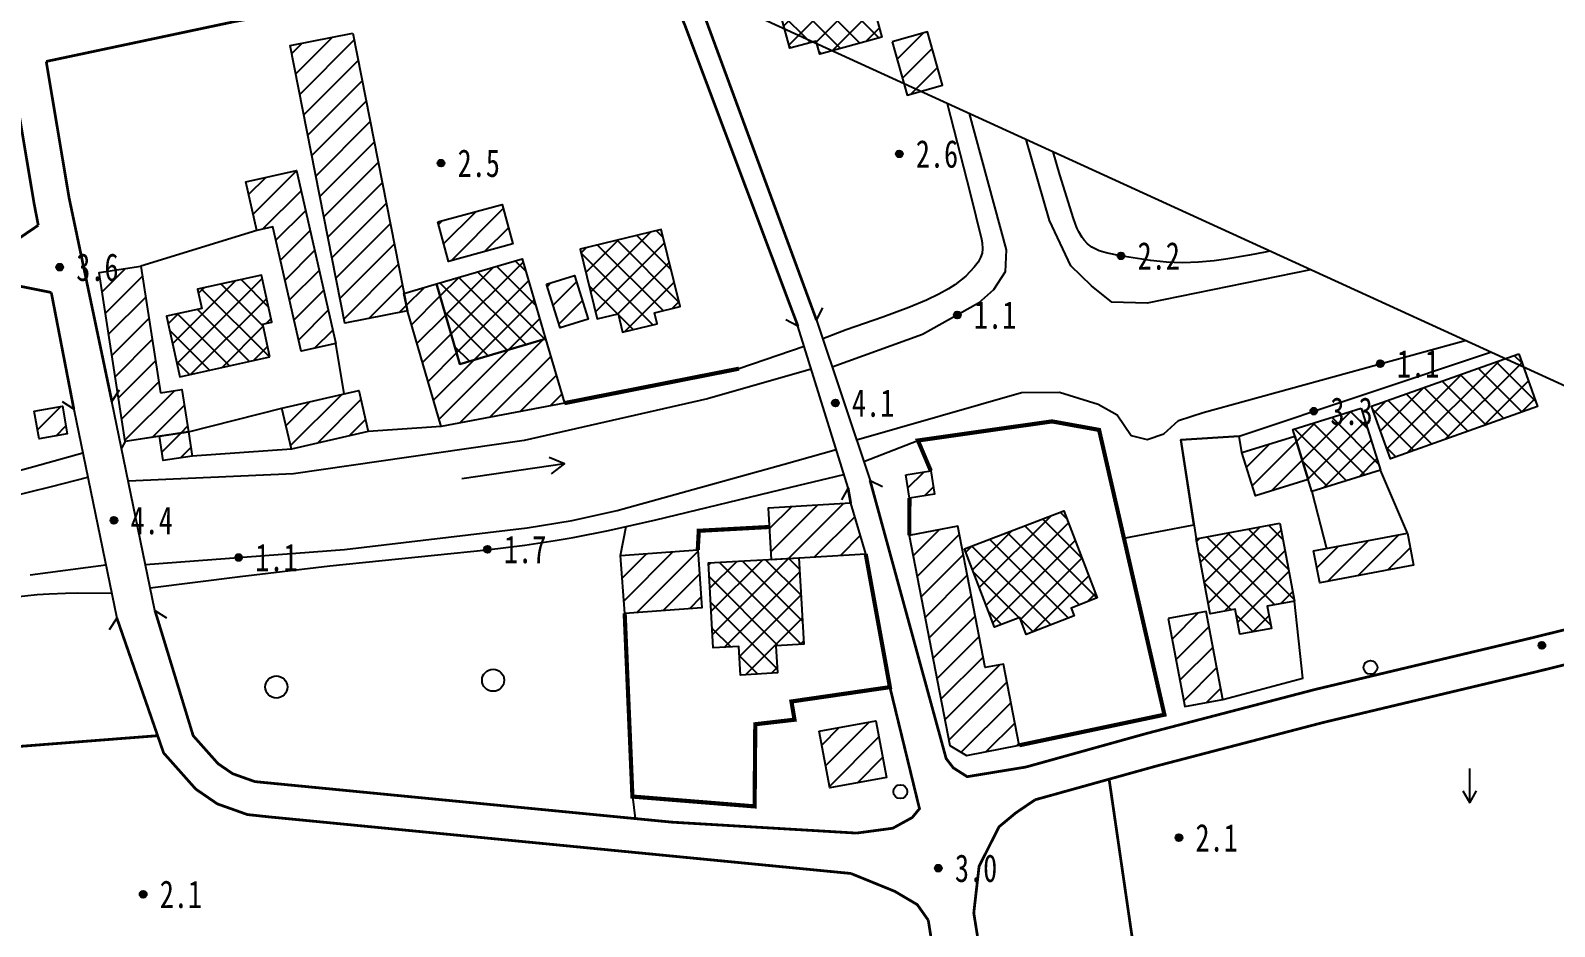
# Model space of a CAD drawing. Header units: metres. Extents: x 494039 to 619385, y 3351420 to 3402703.
# Drawn here: x 585616.9 to 585837.4, y 3394997.9 to 3395127.6 of the extents above; entities that cross this region are included whole.
import ezdxf
from ezdxf.enums import TextEntityAlignment as Align

# ---------------------------------------------------------------- set-up
doc = ezdxf.new("R2010")
doc.units = ezdxf.units.M
for name, pattern in [('2430', [0]), ('2450', [0]), ('4410a', [0]), ('8521', [0]), ('8522', [0]), ('9610', [0])]:
    doc.linetypes.add(name, pattern=pattern)
for name, color, linetype in [('210100', 130, 'Continuous'), ('261301', 141, 'Continuous'), ('310300', 8, 'Continuous'), ('310500', 8, 'Continuous'), ('380201', 8, '2430'), ('380202', 8, '2450'), ('420500', 8, 'Continuous'), ('430300', 8, 'Continuous'), ('440100', 8, 'Continuous'), ('510301', 8, 'Continuous'), ('720100', 8, 'Continuous'), ('760201', 8, '8521'), ('760202', 8, '8522'), ('810100', 8, '9610'), ('810200', 8, 'Continuous'), ('810301', 8, 'Continuous'), ('810501', 8, 'Continuous'), ('范围线', 8, 'Continuous')]:
    doc.layers.add(name, color=color, linetype=linetype)
pattern_1 = [(45, (0, 0), (-1.767766953, 1.767766953), []), (135, (0, 0), (-1.767766953, -1.767766953), [])]
pattern_2 = [(45, (0, 0), (-1.767766953, 1.767766953), [])]

# ---------------------------------------------------------------- blocks, each defined once
blk = doc.blocks.new('gc170')
at = {"linetype": 'Continuous'}
blk.add_circle((0, 0), 0.5, dxfattribs=at)
blk = doc.blocks.new('gu')
at = {"flags": 128}
for points in [[(3.75, 0), (-3.75, 0)], [(2.71, -0.6), (3.75, 0), (3.75, 0), (2.71, 0.6)]]:
    blk.add_lwpolyline(points, dxfattribs=at)
blk = doc.blocks.new('p_point')
for radius in [0.25, 0.2, 0.15, 0.1, 0.05]:
    blk.add_circle((0, 0), radius)
blk.add_point((0, 0))
blk = doc.blocks.new('gc120')
for p, q in [((0, 0), (0, 2.5)), ((-0.5, 0.87), (0, 0)), ((0, 0), (0.5, 0.87))]:
    blk.add_line(p, q)
blk = doc.blocks.new('v1')
blk.add_circle((0, 0), 0.8)
blk = doc.blocks.new('1-3&1-4')
at = {"layer": '310300', "linetype": 'Continuous'}
h = blk.add_hatch(dxfattribs=at)
h.set_pattern_fill('ANSI31', color=8, scale=20, style=0)
h.set_pattern_definition(pattern_2)
h.paths.add_polyline_path([(585663.5501, 3395127.2476), (585671.4326, 3395087.0451), (585662.3657, 3395085.2674), (585654.4832, 3395125.4699)])
h = blk.add_hatch(dxfattribs=at)
h.set_pattern_fill('ANSI31', color=8, scale=20, style=0)
h.set_pattern_definition(pattern_2)
h.paths.add_polyline_path([(585741.5743, 3395126.0009), (585743.7401, 3395118.2932), (585748.8612, 3395119.7322), (585746.6955, 3395127.4399)])
h = blk.add_hatch(dxfattribs=at)
h.set_pattern_fill('ANSI31', color=8, scale=20, style=0)
h.set_pattern_definition(pattern_2)
h.paths.add_polyline_path([(585661.0822, 3395082.3475), (585656.0857, 3395081.2081), (585651.9808, 3395099.2088), (585649.6649, 3395098.6807), (585648.0583, 3395105.7263), (585655.3707, 3395107.3938)])
h = blk.add_hatch(dxfattribs=at)
h.set_pattern_fill('ANSI31', color=8, scale=20, style=0)
h.set_pattern_definition(pattern_2)
h.paths.add_polyline_path([(585675.8254, 3395099.9203), (585685.129, 3395102.447), (585686.6796, 3395096.7377), (585677.376, 3395094.211)])
h = blk.add_hatch(dxfattribs=at)
h.set_pattern_fill('ANSI31', color=8, scale=20, style=0)
h.set_pattern_definition(pattern_2)
h.paths.add_polyline_path([(585635.7033, 3395075.1819), (585638.8236, 3395075.662), (585639.7636, 3395069.5523), (585630.5954, 3395068.1418), (585626.8348, 3395092.5852), (585632.8826, 3395093.5157)])
h = blk.add_hatch(dxfattribs=at)
h.set_pattern_fill('ANSI31', color=8, scale=20, style=0)
h.set_pattern_definition(pattern_2)
h.paths.add_polyline_path([(585679.0331, 3395079.3591), (585691.4253, 3395082.9945), (585694.1524, 3395073.6985), (585676.3385, 3395070.3226), (585671.4326, 3395087.0451), (585670.9338, 3395089.5894), (585675.6278, 3395090.9665)])
h = blk.add_hatch(dxfattribs=at)
h.set_pattern_fill('ANSI31', color=8, scale=20, style=0)
h.set_pattern_definition(pattern_2)
h.paths.add_polyline_path([(585691.5847, 3395090.8967), (585695.617, 3395092.1615), (585697.593, 3395085.8615), (585693.5607, 3395084.5967)])
h = blk.add_hatch(dxfattribs=at)
h.set_pattern_fill('ANSI31', color=8, scale=20, style=0)
h.set_pattern_definition(pattern_2)
h.paths.add_polyline_path([(585653.2854, 3395072.9653), (585664.4156, 3395075.5303), (585665.783, 3395069.5967), (585654.6528, 3395067.0317)])
h = blk.add_hatch(dxfattribs=at)
h.set_pattern_fill('ANSI31', color=8, scale=20, style=0)
h.set_pattern_definition(pattern_2)
h.paths.add_polyline_path([(585617.4562, 3395072.5434), (585621.5209, 3395073.2431), (585622.2073, 3395069.2553), (585618.1426, 3395068.5556)])
h = blk.add_hatch(dxfattribs=at)
h.set_pattern_fill('ANSI31', color=8, scale=20, style=0)
h.set_pattern_definition(pattern_2)
h.paths.add_polyline_path([(585635.5622, 3395068.9059), (585639.7636, 3395069.5523), (585640.3056, 3395066.0292), (585636.1042, 3395065.3828)])
h = blk.add_hatch(dxfattribs=at)
h.set_pattern_fill('ANSI31', color=8, scale=20, style=0)
h.set_pattern_definition(pattern_2)
h.paths.add_polyline_path([(585799.8312, 3395068.9195), (585801.7848, 3395062.6437), (585794.1384, 3395060.2634), (585792.1848, 3395066.5392)])
h = blk.add_hatch(dxfattribs=at)
h.set_pattern_fill('ANSI31', color=8, scale=20, style=0)
h.set_pattern_definition(pattern_2)
h.paths.add_polyline_path([(585743.5579, 3395063.3227), (585747.1742, 3395063.8844), (585747.6953, 3395060.5296), (585744.079, 3395059.9679)])
h = blk.add_hatch(dxfattribs=at)
h.set_pattern_fill('ANSI31', color=8, scale=20, style=0)
h.set_pattern_definition(pattern_2)
h.paths.add_polyline_path([(585737.7488, 3395051.8704), (585735.5806, 3395059.2049), (585723.6578, 3395058.5216), (585724.0838, 3395051.0873)])
h = blk.add_hatch(dxfattribs=at)
h.set_pattern_fill('ANSI31', color=8, scale=20, style=0)
h.set_pattern_definition(pattern_2)
h.paths.add_polyline_path([(585752.3357, 3395022.7054), (585759.9754, 3395024.1793), (585757.7078, 3395035.9335), (585755.021, 3395035.4151), (585751.0687, 3395055.902), (585744.054, 3395054.5487), (585749.9202, 3395024.1414)])
h = blk.add_hatch(dxfattribs=at)
h.set_pattern_fill('ANSI31', color=8, scale=20, style=0)
h.set_pattern_definition(pattern_2)
h.paths.add_polyline_path([(585802.5461, 3395052.3033), (585816.1156, 3395054.8921), (585816.9996, 3395050.2588), (585803.43, 3395047.67)])
h = blk.add_hatch(dxfattribs=at)
h.set_pattern_fill('ANSI31', color=8, scale=20, style=0)
h.set_pattern_definition(pattern_2)
h.paths.add_polyline_path([(585702.2682, 3395051.6663), (585713.4493, 3395052.4737), (585714.0556, 3395044.0772), (585702.8745, 3395043.2698)])
h = blk.add_hatch(dxfattribs=at)
h.set_pattern_fill('ANSI31', color=8, scale=20, style=0)
h.set_pattern_definition(pattern_2)
h.paths.add_polyline_path([(585781.5161, 3395042.5104), (585783.9089, 3395029.7875), (585789.4232, 3395030.8246), (585787.0305, 3395043.5475)])
h = blk.add_hatch(dxfattribs=at)
h.set_pattern_fill('ANSI31', color=8, scale=20, style=0)
h.set_pattern_definition(pattern_2)
h.paths.add_polyline_path([(585731.0017, 3395026.1995), (585739.2066, 3395027.7329), (585740.739, 3395019.5333), (585732.534, 3395017.9999)])
at = {"layer": '310500', "linetype": 'Continuous'}
h = blk.add_hatch(dxfattribs=at)
h.set_pattern_fill('ANSI37', color=8, scale=20, style=0)
h.set_pattern_definition(pattern_1)
h.paths.add_polyline_path([(585736.5454, 3395139.5928), (585740.099, 3395126.6755), (585731.1235, 3395124.2063), (585730.5987, 3395126.1139), (585726.7915, 3395125.0665), (585723.7626, 3395136.0762)])
h = blk.add_hatch(dxfattribs=at)
h.set_pattern_fill('ANSI37', color=8, scale=20, style=0)
h.set_pattern_definition(pattern_1)
h.paths.add_polyline_path([(585701.9288, 3395086.6343), (585702.5799, 3395083.9727), (585707.5778, 3395085.1952), (585707.1878, 3395086.7893), (585710.8849, 3395087.6937), (585708.1582, 3395098.8411), (585696.4163, 3395095.969), (585698.8819, 3395085.889)])
h = blk.add_hatch(dxfattribs=at)
h.set_pattern_fill('ANSI37', color=8, scale=20, style=0)
h.set_pattern_definition(pattern_1)
h.paths.add_polyline_path([(585675.6278, 3395090.9665), (585688.02, 3395094.602), (585691.4253, 3395082.9945), (585679.0331, 3395079.3591)])
h = blk.add_hatch(dxfattribs=at)
h.set_pattern_fill('ANSI37', color=8, scale=20, style=0)
h.set_pattern_definition(pattern_1)
h.paths.add_polyline_path([(585651.5547, 3395080.3944), (585650.5141, 3395085.1273), (585651.8346, 3395085.4176), (585650.3365, 3395092.231), (585641.0887, 3395090.1977), (585641.7055, 3395087.3923), (585636.5832, 3395086.2661), (585638.505, 3395077.5252)])
h = blk.add_hatch(dxfattribs=at)
h.set_pattern_fill('ANSI37', color=8, scale=20, style=0)
h.set_pattern_definition(pattern_1)
h.paths.add_polyline_path([(585832.225, 3395080.8489), (585834.9466, 3395073.2261), (585813.6701, 3395065.6296), (585810.9485, 3395073.2523)])
h = blk.add_hatch(dxfattribs=at)
h.set_pattern_fill('ANSI37', color=8, scale=20, style=0)
h.set_pattern_definition(pattern_1)
h.paths.add_polyline_path([(585809.4277, 3395072.9701), (585812.2154, 3395064.0151), (585802.3171, 3395060.9338), (585799.5294, 3395069.8888)])
h = blk.add_hatch(dxfattribs=at)
h.set_pattern_fill('ANSI37', color=8, scale=20, style=0)
h.set_pattern_definition(pattern_1)
h.paths.add_polyline_path([(585771.248, 3395045.4959), (585767.4621, 3395044.0435), (585767.9036, 3395042.8928), (585760.9743, 3395040.2345), (585760.037, 3395042.6779), (585756.3836, 3395041.2764), (585752.038, 3395052.6041), (585766.4065, 3395058.1162)])
h = blk.add_hatch(dxfattribs=at)
h.set_pattern_fill('ANSI37', color=8, scale=20, style=0)
h.set_pattern_definition(pattern_1)
h.paths.add_polyline_path([(585797.6593, 3395056.3414), (585799.7701, 3395045.0402), (585795.8505, 3395044.3081), (585796.449, 3395041.1038), (585791.8737, 3395040.2492), (585791.1982, 3395043.866), (585787.5781, 3395043.1898), (585785.5443, 3395054.0786)])
h = blk.add_hatch(dxfattribs=at)
h.set_pattern_fill('ANSI37', color=8, scale=20, style=0)
h.set_pattern_definition(pattern_1)
h.paths.add_polyline_path([(585728.0917, 3395051.317), (585728.8087, 3395038.8062), (585724.7399, 3395038.573), (585724.9646, 3395034.6514), (585719.6205, 3395034.3451), (585719.384, 3395038.4706), (585715.6996, 3395038.2595), (585714.9943, 3395050.5664)])
at = {"layer": '210100', "color": 141, "linetype": 'Continuous', "flags": 128}
for points, elevation in [([(585607.3765, 3395058.5595), (585619.9242, 3395061.6144), (585625.2084, 3395062.9605)], 1.2211), ([(585752.728, 3395115.6227), (585758.0694, 3395095.8905), (585757.9169, 3395092.6825), (585756.2157, 3395090.1147), (585754.0629, 3395088.1802), (585745.9565, 3395083.6253), (585732.9078, 3395078.8964)], 1.1212), ([(585802.1127, 3395093.0057), (585778.4569, 3395088.1512), (585773.3356, 3395088.3369), (585770.4195, 3395090.701), (585767.4321, 3395093.5654), (585764.3496, 3395100.1504), (585760.9663, 3395111.8497)], 1.1212), ([(585736.4136, 3395068.3943), (585760.2802, 3395075.2538), (585765.8061, 3395075.287), (585771.3859, 3395073.5477), (585774.1469, 3395072.0081), (585776.1331, 3395069.0022), (585778.467, 3395068.4478), (585780.8587, 3395069.2335), (585783.0117, 3395071.1681), (585786.5653, 3395072.3668), (585824.4601, 3395082.771)], 1.1212), ([(585729.8707, 3395078.6262), (585714.8615, 3395074.3316), (585688.3493, 3395068.2864), (585654.9511, 3395063.4722), (585631.0572, 3395062.3841)], 1.1212), ([(585627.8268, 3395050.2399), (585616.8564, 3395048.8095)], 1.2211)]:
    blk.add_lwpolyline(points, dxfattribs=dict(at, elevation=elevation))
blk.add_lwpolyline([(585633.5371, 3395050.3367), (585662.3294, 3395052.5158), (585688.7801, 3395055.6642), (585695.2593, 3395056.6908), (585701.8032, 3395058.1372), (585725.9552, 3395064.8447), (585733.4764, 3395066.9912)], dxfattribs=at)
at = {"layer": '310300', "color": 8, "linetype": 'Continuous', "flags": 128}
for points, elevation in [([(585663.5501, 3395127.2476), (585671.4326, 3395087.0451), (585662.3657, 3395085.2674), (585654.4832, 3395125.4699)], 6.9251), ([(585741.5743, 3395126.0009), (585743.7401, 3395118.2932), (585748.8612, 3395119.7322), (585746.6955, 3395127.4399)], 3.8507), ([(585661.0822, 3395082.3475), (585656.0857, 3395081.2081), (585651.9808, 3395099.2088), (585649.6649, 3395098.6807), (585648.0583, 3395105.7263), (585655.3707, 3395107.3938)], 5.1682), ([(585675.8254, 3395099.9203), (585685.129, 3395102.447), (585686.6796, 3395096.7377), (585677.376, 3395094.211)], 6.0958), ([(585635.7033, 3395075.1819), (585638.8236, 3395075.662), (585639.7636, 3395069.5523), (585630.5954, 3395068.1418), (585626.8348, 3395092.5852), (585632.8826, 3395093.5157)], 5.4362), ([(585679.0331, 3395079.3591), (585691.4253, 3395082.9945), (585694.1524, 3395073.6985), (585676.3385, 3395070.3226), (585671.4326, 3395087.0451), (585670.9338, 3395089.5894), (585675.6278, 3395090.9665)], 6.9251), ([(585691.5847, 3395090.8967), (585695.617, 3395092.1615), (585697.593, 3395085.8615), (585693.5607, 3395084.5967)], 6.0958), ([(585653.2854, 3395072.9653), (585664.4156, 3395075.5303), (585665.783, 3395069.5967), (585654.6528, 3395067.0317)], 5.4362), ([(585617.4562, 3395072.5434), (585621.5209, 3395073.2431), (585622.2073, 3395069.2553), (585618.1426, 3395068.5556)], 4.9753), ([(585635.5622, 3395068.9059), (585639.7636, 3395069.5523), (585640.3056, 3395066.0292), (585636.1042, 3395065.3828)], 4.9753), ([(585799.8312, 3395068.9195), (585801.7848, 3395062.6437), (585794.1384, 3395060.2634), (585792.1848, 3395066.5392)], 6.5271), ([(585743.5579, 3395063.3227), (585747.1742, 3395063.8844), (585747.6953, 3395060.5296), (585744.079, 3395059.9679)], 6.5271), ([(585737.7488, 3395051.8704), (585735.5806, 3395059.2049), (585723.6578, 3395058.5216), (585724.0838, 3395051.0873)], 6.5271), ([(585802.5461, 3395052.3033), (585816.1156, 3395054.8921), (585816.9996, 3395050.2588), (585803.43, 3395047.67)], 5.9281), ([(585702.2682, 3395051.6663), (585713.4493, 3395052.4737), (585714.0556, 3395044.0772), (585702.8745, 3395043.2698)], 6.5271), ([(585781.5161, 3395042.5104), (585783.9089, 3395029.7875), (585789.4232, 3395030.8246), (585787.0305, 3395043.5475)], 6.5271), ([(585731.0017, 3395026.1995), (585739.2066, 3395027.7329), (585740.739, 3395019.5333), (585732.534, 3395017.9999)], 6.5271)]:
    blk.add_lwpolyline(points, close=True, dxfattribs=dict(at, elevation=elevation))
blk.add_lwpolyline([(585752.3357, 3395022.7054), (585759.9754, 3395024.1793), (585757.7078, 3395035.9335), (585755.021, 3395035.4151), (585751.0687, 3395055.902), (585744.054, 3395054.5487), (585749.9202, 3395024.1414)], close=True, dxfattribs=at)
at = {"layer": '310500', "color": 8, "linetype": 'Continuous', "flags": 128}
for points, elevation in [([(585736.5454, 3395139.5928), (585740.099, 3395126.6755), (585731.1235, 3395124.2063), (585730.5987, 3395126.1139), (585726.7915, 3395125.0665), (585723.7626, 3395136.0762)], 12.8736), ([(585701.9288, 3395086.6343), (585702.5799, 3395083.9727), (585707.5778, 3395085.1952), (585707.1878, 3395086.7893), (585710.8849, 3395087.6937), (585708.1582, 3395098.8411), (585696.4163, 3395095.969), (585698.8819, 3395085.889)], 10.7146), ([(585675.6278, 3395090.9665), (585688.02, 3395094.602), (585691.4253, 3395082.9945), (585679.0331, 3395079.3591)], 7.9674), ([(585651.5547, 3395080.3944), (585650.5141, 3395085.1273), (585651.8346, 3395085.4176), (585650.3365, 3395092.231), (585641.0887, 3395090.1977), (585641.7055, 3395087.3923), (585636.5832, 3395086.2661), (585638.505, 3395077.5252)], 13.1714), ([(585832.225, 3395080.8489), (585834.9466, 3395073.2261), (585813.6701, 3395065.6296), (585810.9485, 3395073.2523)], 10.1007), ([(585809.4277, 3395072.9701), (585812.2154, 3395064.0151), (585802.3171, 3395060.9338), (585799.5294, 3395069.8888)], 10.1007), ([(585771.248, 3395045.4959), (585767.4621, 3395044.0435), (585767.9036, 3395042.8928), (585760.9743, 3395040.2345), (585760.037, 3395042.6779), (585756.3836, 3395041.2764), (585752.038, 3395052.6041), (585766.4065, 3395058.1162)], 16.9276), ([(585728.0917, 3395051.317), (585728.8087, 3395038.8062), (585724.7399, 3395038.573), (585724.9646, 3395034.6514), (585719.6205, 3395034.3451), (585719.384, 3395038.4706), (585715.6996, 3395038.2595), (585714.9943, 3395050.5664)], 14.3992)]:
    blk.add_lwpolyline(points, close=True, dxfattribs=dict(at, elevation=elevation))
blk.add_lwpolyline([(585797.6593, 3395056.3414), (585799.7701, 3395045.0402), (585795.8505, 3395044.3081), (585796.449, 3395041.1038), (585791.8737, 3395040.2492), (585791.1982, 3395043.866), (585787.5781, 3395043.1898), (585785.5443, 3395054.0786)], close=True, dxfattribs=at)
at = {"layer": '380201', "color": 8, "linetype": '2430', "const_width": 0.6, "flags": 128}
blk.add_lwpolyline([(585694.1524, 3395073.6985), (585719.4142, 3395078.688)], dxfattribs=at)
at = {"layer": '380201', "color": 8, "linetype": '2430', "const_width": 0.6, "elevation": 6.2998, "flags": 128}
for points in [[(585759.9754, 3395024.1793), (585780.9681, 3395028.6067), (585771.5149, 3395069.8255), (585764.7002, 3395071.0567), (585745.3051, 3395068.2933), (585747.1742, 3395063.8844)], [(585744.079, 3395059.9679), (585744.054, 3395054.5487)], [(585723.8152, 3395055.7739), (585713.5973, 3395055.2219), (585713.4493, 3395052.4737)], [(585702.8745, 3395043.2698), (585703.9947, 3395016.7559), (585721.675, 3395015.3331), (585721.7708, 3395027.2244), (585727.4502, 3395027.88), (585727.0016, 3395030.5165), (585741.2487, 3395032.5922), (585737.7488, 3395051.8704)]]:
    blk.add_lwpolyline(points, dxfattribs=at)
at = {"layer": '380202', "color": 8, "linetype": '2450', "flags": 128}
for points in [[(585649.6649, 3395098.6807), (585632.8826, 3395093.5157)], [(585639.7636, 3395069.5523), (585653.2854, 3395072.9653)]]:
    blk.add_lwpolyline(points, dxfattribs=at)
for points, elevation in [([(585662.2717, 3395075.0362), (585661.0822, 3395082.3475)], 5.3319), ([(585792.1848, 3395066.5392), (585791.7987, 3395068.9363), (585783.3503, 3395068.4051), (585785.5443, 3395054.0786)], 6.1511), ([(585816.1156, 3395054.8921), (585812.2154, 3395064.0151)], 6.1511), ([(585802.3171, 3395060.9338), (585804.4263, 3395052.662)], 6.1511), ([(585789.4232, 3395030.8246), (585801.0091, 3395033.8871), (585799.7701, 3395045.0402)], 6.1511)]:
    blk.add_lwpolyline(points, dxfattribs=dict(at, elevation=elevation))
at = {"layer": '420500', "color": 8, "linetype": 'Continuous', "const_width": 0.4, "flags": 128}
for points in [[(585618.0304, 3395099.4433), (585617.4328, 3395102.5334), (585613.4603, 3395126.2507), (585612.213, 3395139.5835), (585609.9367, 3395181.0177)], [(585619.1798, 3395123.1535), (585646.453, 3395128.9303), (585669.5212, 3395133.1129), (585688.5716, 3395137.8332), (585698.4481, 3395140.4816)], [(585708.4706, 3395135.8915), (585711.5534, 3395128.4807), (585727.9496, 3395084.8252)], [(585730.6299, 3395085.7199), (585712.8996, 3395133.8631)], [(585628.6784, 3395073.9407), (585622.4809, 3395103.4441), (585619.1798, 3395123.1535)], [(585760.9311, 3395021.0297), (585752.4332, 3395019.6334), (585750.4223, 3395020.9113), (585749.3885, 3395022.2529), (585738.3751, 3395062.5183)], [(585760.9311, 3395021.0297), (585778.4034, 3395025.895), (585802.7084, 3395032.2424), (585833.5756, 3395039.5924), (585888.9781, 3395053.2233)], [(585762.2514, 3395016.2883), (585779.6854, 3395021.1429), (585803.9004, 3395027.4667), (585834.7336, 3395034.8087), (585896.1777, 3395049.9261)], [(585746.7998, 3394998.8582), (585763.0131, 3394897.2291), (585776.176, 3394809.9597), (585781.1382, 3394778.233)], [(585753.3835, 3394999.9085), (585769.6013, 3394898.2515), (585782.7657, 3394810.972), (585790.4488, 3394761.849), (585801.9454, 3394685.0258), (585812.2147, 3394617.5801), (585818.5898, 3394576.2739)]]:
    blk.add_lwpolyline(points, dxfattribs=at)
for points, elevation in [([(585623.1811, 3395072.8091), (585619.9124, 3395089.7113)], 4.9753), ([(585735.5806, 3395059.2049), (585735.1919, 3395061.4557)], 4.1535), ([(585629.4046, 3395042.5749), (585636.165, 3395023.0678), (585640.8159, 3395017.8348), (585643.9363, 3395015.6978), (585648.2823, 3395014.1509), (585651.3045, 3395013.825), (585735.6006, 3395005.6249)], 3.9378), ([(585634.9019, 3395043.7064), (585640.4375, 3395025.5716), (585644.051, 3395021.5058), (585646.1596, 3395020.0617), (585649.3719, 3395018.9183), (585709.6918, 3395013.0521), (585736.4246, 3395011.4684)], 3.9378), ([(585741.2487, 3395032.5922), (585745.527, 3395014.999), (585744.4784, 3395013.7197), (585741.6625, 3395012.1704), (585736.4246, 3395011.4684)], 3.9378), ([(585753.3835, 3394999.9085), (585754.1527, 3395006.6677), (585757.0451, 3395012.3842), (585759.4409, 3395014.3767), (585762.2514, 3395016.2883)], 3.9304), ([(585735.6006, 3395005.6249), (585741.9608, 3395003.0337), (585745.2098, 3395001.113), (585746.7998, 3394998.8582)], 3.9378)]:
    blk.add_lwpolyline(points, dxfattribs=dict(at, elevation=elevation))
at = {"layer": '430300', "color": 8, "linetype": 'Continuous'}
for p, q in [((585730.6299, 3395085.7199), (585731.5235, 3395087.5091)), ((585727.9496, 3395084.8252), (585726.1801, 3395085.7574)), ((585628.6784, 3395073.9407), (585629.7784, 3395075.611)), ((585623.1811, 3395072.8091), (585621.5108, 3395073.9091)), ((585738.3751, 3395062.5183), (585740.1643, 3395061.6247)), ((585735.1919, 3395061.4557), (585734.2597, 3395059.6862)), ((585629.4046, 3395042.5749), (585628.3046, 3395040.9046)), ((585634.9019, 3395043.7064), (585636.5722, 3395042.6064))]:
    blk.add_line(p, q, dxfattribs=at)
at = {"layer": '430300', "color": 8, "linetype": 'Continuous', "flags": 128}
for points in [[(585735.1919, 3395061.4557), (585727.9496, 3395084.8252)], [(585730.6299, 3395085.7199), (585738.3751, 3395062.5183)], [(585634.9019, 3395043.7064), (585628.6784, 3395073.9407)], [(585623.1811, 3395072.8091), (585629.4046, 3395042.5749)]]:
    blk.add_lwpolyline(points, dxfattribs=at)
at = {"layer": '440100', "color": 8, "linetype": '4410a', "const_width": 0.4, "flags": 128}
blk.add_lwpolyline([(585555.4851, 3395055.5996), (585561.5672, 3395058.4978), (585562.9213, 3395059.7066), (585565.1956, 3395062.4721), (585574.4823, 3395080.8202), (585577.0274, 3395083.4255), (585579.4062, 3395084.6678), (585584.4652, 3395086.4262), (585607.7108, 3395093.3236), (585610.7847, 3395094.5194), (585618.0304, 3395099.4433)], dxfattribs=at)
at = {"layer": '440100', "color": 8, "linetype": 'Continuous', "const_width": 0.4, "flags": 128}
blk.add_lwpolyline([(585566.469, 3395058.1488), (585568.3376, 3395060.4207), (585577.551, 3395078.6241), (585579.2803, 3395080.3944), (585580.8897, 3395081.2348), (585585.6085, 3395082.875), (585608.9195, 3395089.7918), (585612.5312, 3395091.1969), (585619.9124, 3395089.7113)], dxfattribs=at)
at = {"layer": '760201', "color": 8, "linetype": '8521', "elevation": 2.6013, "flags": 128}
for points in [[(585749.5378, 3395117.0837), (585752.8579, 3395104.0879), (585754.506, 3395097.4545), (585754.6012, 3395096.9105), (585754.6555, 3395096.0193), (585754.5753, 3395095.3889), (585754.3624, 3395094.7607), (585754.0095, 3395094.1109), (585753.4544, 3395093.3592), (585752.2188, 3395092.0829), (585750.6471, 3395090.8447), (585749.716, 3395090.2413), (585748.3388, 3395089.4701), (585746.5541, 3395088.6133), (585743.978, 3395087.5449), (585740.214, 3395086.1607), (585734.9032, 3395084.2927), (585731.5309, 3395083.0211)], [(585796.2284, 3395095.7005), (585795.5431, 3395095.5484), (585793.2703, 3395095.0979), (585789.8651, 3395094.5229), (585788.1649, 3395094.2981), (585785.9015, 3395094.0879), (585783.6433, 3395094.0123), (585782.3626, 3395094.0432), (585781.2845, 3395094.0988), (585778.9662, 3395094.339), (585774.5866, 3395095.0304), (585772.5452, 3395095.4328), (585771.5386, 3395095.74), (585770.4703, 3395096.2571), (585769.8247, 3395096.7588), (585769.3535, 3395097.2753), (585769.0734, 3395097.6593), (585768.5824, 3395098.5056), (585768.3144, 3395099.0773), (585767.8025, 3395100.4132), (585765.844, 3395106.7539), (585764.8561, 3395110.0683)], [(585728.8599, 3395081.8879), (585719.4142, 3395078.688)], [(585634.2311, 3395046.9649), (585647.2224, 3395048.605), (585660.2285, 3395050.1506), (585682.9122, 3395052.4746), (585688.4489, 3395053.157), (585692.8201, 3395053.8144), (585695.4008, 3395054.2645), (585700.5434, 3395055.2756), (585707.3726, 3395056.7886), (585726.9368, 3395061.5513), (585734.6015, 3395063.3609)], [(585558.2517, 3394749.7958), (585558.7052, 3394748.7919), (585559.2477, 3394747.7664), (585559.7769, 3394747.0014), (585560.3511, 3394746.3587), (585560.9246, 3394745.8571), (585561.6616, 3394745.3756), (585562.3364, 3394745.0509), (585563.12, 3394744.7872), (585563.9314, 3394744.6343), (585564.7536, 3394744.6075), (585565.5702, 3394744.7242), (585566.3266, 3394744.9854), (585566.943, 3394745.3341), (585567.6371, 3394745.9499), (585567.8571, 3394746.2619), (585568.0086, 3394746.6127), (585568.0657, 3394747.2734), (585567.9314, 3394747.8448), (585567.7849, 3394748.1956), (585567.3727, 3394748.9134), (585566.5462, 3394750.0239), (585564.903, 3394752.0691), (585564.2047, 3394753.1254), (585563.8754, 3394753.7261), (585563.3416, 3394754.9349), (585563.1311, 3394755.5425), (585562.8101, 3394756.7632), (585562.6083, 3394757.9898), (585562.5329, 3394758.8101), (585562.5095, 3394760.4551), (585562.5565, 3394761.279), (585562.7156, 3394762.6504), (585563.4646, 3394766.5497), (585563.7021, 3394768.2876), (585563.743, 3394769.2188), (585563.7161, 3394769.9783), (585563.5173, 3394771.4905), (585563.169, 3394772.996), (585562.8962, 3394773.9345), (585561.0183, 3394779.3835), (585560.0838, 3394782.4493), (585559.453, 3394784.7536), (585558.1184, 3394790.1398), (585554.7496, 3394804.7604), (585553.1624, 3394810.8772), (585552.2385, 3394813.9098), (585551.7225, 3394815.4155), (585551.0956, 3394817.0686), (585550.2882, 3394818.9327), (585549.8422, 3394819.8445), (585549.025, 3394821.3158), (585548.1969, 3394822.5691), (585547.3724, 3394823.6078), (585546.4061, 3394824.5965), (585545.455, 3394825.3949), (585544.265, 3394826.2389), (585542.8298, 3394827.1041), (585541.6892, 3394827.7073), (585539.5365, 3394828.6986), (585536.2097, 3394829.9645), (585533.1905, 3394830.916), (585530.139, 3394831.7225), (585528.6071, 3394832.0688), (585525.9239, 3394832.5679), (585524.0104, 3394832.8229), (585522.4824, 3394832.955), (585520.9566, 3394833.0312), (585517.9037, 3394833.0556), (585514.0621, 3394832.9176), (585508.9584, 3394832.554), (585498.9875, 3394831.5822), (585496.6278, 3394831.4754), (585494.6794, 3394831.5206), (585493.7442, 3394831.608), (585492.5507, 3394831.809), (585491.4322, 3394832.1261), (585490.9064, 3394832.3358), (585489.9342, 3394832.8743), (585489.2852, 3394833.3982), (585488.7467, 3394833.9978), (585487.9625, 3394835.236), (585487.2975, 3394836.6297), (585485.3897, 3394840.9619), (585484.3197, 3394843.1234), (585482.9587, 3394845.5807), (585479.1534, 3394851.9155), (585477.5696, 3394854.6792), (585476.2855, 3394857.1376), (585474.3165, 3394861.0807), (585473.1198, 3394863.3285), (585471.6288, 3394865.7574), (585470.3696, 3394867.4177), (585469.4347, 3394868.4152), (585468.9318, 3394868.8732), (585467.841, 3394869.6917), (585466.5209, 3394870.4054), (585464.9214, 3394871.0047), (585462.8941, 3394871.5183), (585459.1118, 3394872.3312), (585457.8459, 3394872.7233), (585457.2312, 3394872.9657), (585456.2461, 3394873.4565), (585455.373, 3394874.027), (585454.5683, 3394874.7041), (585453.9637, 3394875.3515), (585453.4813, 3394876.001), (585453.1059, 3394876.636), (585452.5098, 3394878.0316), (585452.2215, 3394879.0298), (585452.0608, 3394879.8016), (585451.8805, 3394881.3739), (585451.8907, 3394882.938), (585451.9699, 3394883.6993), (585452.2858, 3394885.1446), (585452.6215, 3394886.0263), (585452.8299, 3394886.4355), (585453.3338, 3394887.1776), (585453.6321, 3394887.5051), (585454.1494, 3394887.9412), (585454.8784, 3394888.3835), (585455.8346, 3394888.8035), (585456.5344, 3394889.0489), (585459.8486, 3394890.0166), (585462.2626, 3394890.6583), (585472.1297, 3394893.194), (585475.2256, 3394894.1089), (585477.1395, 3394894.7521), (585478.9154, 3394895.421), (585481.9911, 3394896.7129), (585485.9079, 3394898.5167), (585496.7213, 3394903.7989), (585501.7566, 3394906.1679), (585511.6488, 3394910.5323), (585519.5499, 3394913.8156), (585527.1595, 3394916.7381), (585544.3477, 3394923.1447), (585550.014, 3394925.386), (585555.975, 3394927.9914), (585562.0364, 3394930.8459), (585565.2898, 3394932.4317), (585570.8759, 3394935.2465), (585574.9518, 3394937.4121), (585578.2244, 3394939.2669), (585580.7952, 3394940.8378), (585582.0463, 3394941.6567), (585584.7228, 3394943.6024), (585586.6064, 3394945.2462), (585588.0154, 3394946.7815), (585588.9911, 3394948.1794), (585589.4898, 3394949.1201), (585589.7775, 3394949.7734), (585590.2608, 3394951.1333), (585590.6406, 3394952.5521), (585591.0566, 3394954.7645), (585591.3307, 3394957.0493), (585591.5339, 3394960.1643), (585591.5997, 3394963.7069), (585591.5765, 3394965.671), (585591.3755, 3394970.2745), (585590.9134, 3394976.179), (585588.2691, 3395001.9221), (585587.7072, 3395008.578), (585587.5388, 3395011.3458), (585587.3665, 3395016.1038), (585587.3751, 3395020.0734), (585587.5374, 3395023.2476), (585587.7951, 3395025.6251), (585587.9828, 3395026.8123), (585588.3707, 3395028.6413), (585588.9453, 3395030.6188), (585589.6649, 3395032.5606), (585590.0752, 3395033.5088), (585590.5185, 3395034.4365), (585591.246, 3395035.7793), (585592.0522, 3395037.0479), (585592.944, 3395038.2212), (585594.1076, 3395039.4359), (585594.9512, 3395040.126), (585595.852, 3395040.738), (585596.8015, 3395041.2832), (585598.3011, 3395041.9968), (585599.3425, 3395042.4144), (585601.5033, 3395043.1387), (585603.7431, 3395043.7469), (585605.4605, 3395044.144), (585608.9596, 3395044.8213), (585614.2888, 3395045.6049), (585617.8456, 3395045.978), (585619.6131, 3395046.1108), (585621.9479, 3395046.2172), (585623.7047, 3395046.237), (585628.6629, 3395046.1782)]]:
    blk.add_lwpolyline(points, dxfattribs=at)
at = {"layer": '760201', "color": 8, "linetype": '8521', "flags": 128}
blk.add_lwpolyline([(585624.489, 3395066.4554), (585617.4071, 3395064.4583), (585610.3005, 3395062.5432), (585598.9346, 3395059.7529), (585594.2469, 3395058.5301), (585591.1507, 3395057.6171), (585589.6157, 3395057.1165), (585588.0917, 3395056.5786), (585586.0807, 3395055.7907), (585584.0991, 3395054.9039), (585582.6364, 3395054.1596), (585581.4077, 3395053.4628), (585579.2639, 3395052.0697), (585577.9023, 3395051.0465), (585576.0001, 3395049.3723), (585574.8515, 3395048.1614), (585573.8222, 3395046.8708), (585573.3596, 3395046.194), (585572.5549, 3395044.7727), (585572.2547, 3395044.1129), (585571.7491, 3395042.7456), (585571.2896, 3395041.0912), (585570.8454, 3395038.9136), (585570.3672, 3395035.6566), (585569.9929, 3395031.7421), (585569.774, 3395027.8232), (585569.6474, 3395022.5942), (585569.6369, 3395019.3251), (585569.6669, 3395016.0561), (585569.8292, 3395009.5211), (585569.9822, 3395005.7828), (585570.3955, 3394998.6799), (585570.6729, 3394994.8954), (585571.2593, 3394988.2761), (585571.8393, 3394983.0769), (585572.6178, 3394977.148), (585572.9847, 3394973.6135), (585573.1201, 3394971.0392), (585573.0992, 3394968.7828), (585572.9435, 3394966.8451), (585572.7174, 3394965.3513), (585572.278, 3394963.4156), (585571.538, 3394961.1576), (585570.9136, 3394959.7188), (585570.1797, 3394958.3551), (585569.2987, 3394957.0462), (585568.1897, 3394955.7382), (585567.5862, 3394955.1293), (585566.2949, 3394953.9894), (585564.183, 3394952.4436), (585562.6824, 3394951.5018), (585561.5182, 3394950.8337), (585560.3268, 3394950.1935), (585557.8808, 3394948.9818), (585554.1162, 3394947.289), (585543.7117, 3394942.9223), (585538.5064, 3394940.7795), (585531.0175, 3394937.7836), (585525.8141, 3394935.8107), (585521.2088, 3394934.1931), (585516.4628, 3394932.687), (585513.8046, 3394931.8997), (585508.4504, 3394930.4093), (585503.0479, 3394929.0235), (585497.5871, 3394927.7589), (585494.3736, 3394927.0975), (585487.0764, 3394925.745), (585483.0097, 3394924.9004), (585480.3489, 3394924.2301), (585477.7517, 3394923.425), (585475.2427, 3394922.4334), (585473.241, 3394921.4185), (585472.1054, 3394920.7215), (585467.9276, 3394917.848), (585466.0962, 3394916.7194), (585464.2152, 3394915.685), (585462.2844, 3394914.7632), (585461.2997, 3394914.3514), (585459.6959, 3394913.7715), (585457.761, 3394913.2236), (585456.58, 3394912.96), (585454.1832, 3394912.5617), (585452.9713, 3394912.4212), (585450.5297, 3394912.2467), (585448.0752, 3394912.2054), (585445.6206, 3394912.2927), (585443.1788, 3394912.5109), (585441.9667, 3394912.6717), (585439.2095, 3394913.1856), (585437.07, 3394913.7359), (585435.6602, 3394914.1579), (585432.5207, 3394915.2122), (585425.9379, 3394917.5257), (585423.4906, 3394918.2648), (585422.0787, 3394918.6275), (585419.3334, 3394919.1767), (585417.9465, 3394919.3878), (585415.1508, 3394919.7076), (585411.6261, 3394919.9543), (585409.5009, 3394920.0383), (585404.8839, 3394920.0941), (585400.4806, 3394919.9938), (585397.7324, 3394919.7918), (585396.4742, 3394919.6439), (585394.3967, 3394919.2981), (585392.5687, 3394918.8647), (585391.5167, 3394918.5593), (585390.4731, 3394918.2188), (585388.4112, 3394917.443), (585385.3846, 3394916.0747), (585382.4471, 3394914.4965), (585379.6177, 3394912.7295), (585377.5104, 3394911.2272), (585375.2808, 3394909.4336), (585372.5277, 3394907.0008), (585367.7111, 3394902.6165), (585366.4817, 3394901.56), (585364.5893, 3394900.0423), (585362.9506, 3394898.8619), (585361.0354, 3394897.6667), (585359.4173, 3394896.8073), (585357.7482, 3394896.0461), (585355.6902, 3394895.2695), (585354.6373, 3394894.937), (585352.5048, 3394894.3691), (585349.6208, 3394893.7591), (585340.8827, 3394892.2298), (585337.5822, 3394891.4759), (585335.0683, 3394890.7402), (585333.4077, 3394890.1922), (585325.5876, 3394887.3444), (585322.2797, 3394886.2124), (585319.7719, 3394885.4714), (585318.5052, 3394885.1516), (585315.9641, 3394884.6484), (585313.7311, 3394884.3628), (585311.4817, 3394884.2124), (585308.6967, 3394884.2152), (585306.0455, 3394884.4038), (585304.4585, 3394884.5844), (585300.7639, 3394885.1388), (585291.8199, 3394886.6984), (585288.6675, 3394887.12), (585286.0405, 3394887.3364), (585283.9384, 3394887.3845), (585282.887, 3394887.3564), (585280.6714, 3394887.1719), (585278.2594, 3394886.8054), (585275.6602, 3394886.2549), (585272.2756, 3394885.3456), (585270.4479, 3394884.7807), (585266.834, 3394883.5473), (585262.0736, 3394881.7595), (585249.0859, 3394876.6249), (585244.9225, 3394875.0971), (585240.7356, 3394873.7247), (585235.9148, 3394872.3355), (585230.2436, 3394870.8561), (585209.0552, 3394865.7052), (585202.5719, 3394863.9817), (585195.8717, 3394861.9827), (585177.3646, 3394856.0876), (585174.3941, 3394855.1886), (585169.9203, 3394853.9169), (585165.4124, 3394852.7886), (585160.1803, 3394851.7278), (585154.9069, 3394850.8398), (585136.748, 3394848.1252), (585131.4828, 3394847.2015), (585126.9636, 3394846.2449), (585123.0551, 3394845.2557), (585120.7224, 3394844.6092), (585115.3042, 3394842.9972), (585106.8288, 3394840.2994), (585096.0595, 3394836.792), (585089.1207, 3394834.603)], dxfattribs=at)
at = {"layer": '760202', "color": 8, "linetype": '8522', "elevation": 2.6013, "flags": 128}
for points in [[(585737.4644, 3395065.2463), (585745.3051, 3395068.2933), (585764.7002, 3395071.0567), (585771.5149, 3395069.8255), (585775.1067, 3395054.1642), (585785.2381, 3395056.0783), (585783.3503, 3395068.4051), (585791.7987, 3395068.9363), (585828.1541, 3395081.0793)], [(585719.4142, 3395078.688), (585694.1524, 3395073.6985), (585676.3385, 3395070.3226), (585665.783, 3395069.5967), (585654.6528, 3395067.0317), (585640.3056, 3395066.0292), (585636.1042, 3395065.3828), (585635.5622, 3395068.9059), (585630.5954, 3395068.1418), (585630.0657, 3395067.2009)]]:
    blk.add_lwpolyline(points, dxfattribs=at)
at = {"layer": '810100', "color": 8, "linetype": '9610', "elevation": 3.3896, "flags": 128}
for points in [[(585702.2682, 3395051.6663), (585703.0962, 3395055.8559)], [(585703.9947, 3395016.7559), (585704.4135, 3395013.5631)]]:
    blk.add_lwpolyline(points, dxfattribs=at)
at = {"layer": '810200', "color": 8, "linetype": 'Continuous', "const_width": 0.4, "flags": 128}
for points, elevation in [([(585602.3295, 3395043.336), (585604.7514, 3395023.1943), (585635.2991, 3395025.5664)], 3.1851), ([(585768.5936, 3394969.4766), (585764.1297, 3394992.3892), (585776.3322, 3394996.1341), (585772.9669, 3395019.2721)], 3.6908)]:
    blk.add_lwpolyline(points, dxfattribs=dict(at, elevation=elevation))
at = {"layer": '范围线', "color": 8, "flags": 128}
blk.add_lwpolyline([(580974.9971, 3398172.2884), (580158.1729, 3397748.7629), (583102.2681, 3395406.1495), (589376.9328, 3392493.3034), (594318.9563, 3392016.403), (594002.9657, 3392059.9931), (593709.5027, 3392110.274), (593489.39, 3392154.2585), (593446.55, 3392164.1073), (593184.0367, 3392224.4585), (592856.0894, 3392311.9807), (592630.9821, 3392379.424), (592345.2786, 3392474.0542), (592112.8421, 3392558.6278), (591835.9381, 3392668.5492), (591571.4074, 3392783.2499), (591303.4331, 3392909.9936), (591275.2655, 3392923.316), (591065.2798, 3393031.2284), (591019.813, 3393054.5939), (590886.2864, 3393127.1825), (590776.1303, 3393189.2284), (589711.9005, 3393302.4152), (583546.9224, 3396125.8295)], close=True, dxfattribs=at)
at = {"layer": '261301', "color": 141, "linetype": 'Continuous', "xscale": 2, "yscale": 2, "rotation": 8.33080634120217}
blk.add_blockref('gu', (585686.7419, 3395063.8518, 2.6597), dxfattribs=at)
at = {"layer": '510301', "color": 8, "linetype": 'Continuous', "xscale": 2, "yscale": 2}
for p in [(585810.7751, 3395035.4506, 4.0066), (585742.7604, 3395017.4632, 4.081)]:
    blk.add_blockref('gc170', p, dxfattribs=at)
at = {"layer": '720100', "color": 8, "linetype": 'Continuous', "xscale": 2, "yscale": 2, "zscale": 2}
for p in [(585676.2993, 3395108.4389, 2.5024), (585742.6035, 3395109.7775, 2.5981), (585774.6844, 3395095.0138, 2.1713), (585621.1222, 3395093.3805, 3.5709), (585751.0042, 3395086.4616, 1.1), (585812.2013, 3395079.4053, 1.1), (585733.3553, 3395073.72, 4.0791), (585802.5805, 3395072.5375, 3.2523), (585628.9799, 3395056.7218, 4.3745), (585647.0333, 3395051.3581, 1.1), (585683.0134, 3395052.5369, 1.6811), (585835.5807, 3395038.6368, 2.8309), (585783.0619, 3395010.7961, 2.1448), (585748.2577, 3395006.3898, 3.0078), (585633.2076, 3395002.62, 2.0894)]:
    blk.add_blockref('p_point', p, dxfattribs=at)
at = {"layer": '810301', "color": 8, "linetype": 'Continuous', "xscale": 2, "yscale": 2}
blk.add_blockref('gc120', (585825.139, 3395015.8288, 1.9149), dxfattribs=at)
at = {"layer": '810501', "color": 8, "linetype": 'Continuous', "xscale": 2, "yscale": 2}
for p in [(585652.4719, 3395032.6156, 3.5681), (585683.8455, 3395033.5951, 3.5681)]:
    blk.add_blockref('v1', p, dxfattribs=at)
at = {"layer": '720100', "color": 8, "width": 0.75}
for s, p in [('2.6', (585745.0035, 3395109.7775, 2.5981)), ('2.5', (585678.6993, 3395108.4389, 2.5024)), ('3.6', (585623.5222, 3395093.3805, 3.5709)), ('2.2', (585777.0844, 3395095.0138, 2.1713)), ('1.1', (585753.4042, 3395086.4616, 1.1)), ('1.1', (585814.6013, 3395079.4053, 1.1)), ('4.1', (585735.7553, 3395073.72, 4.0791)), ('3.3', (585804.9805, 3395072.5375, 3.2523)), ('4.4', (585631.3799, 3395056.7218, 4.3745)), ('1.1', (585649.4333, 3395051.3581, 1.1)), ('1.7', (585685.4134, 3395052.5369, 1.6811)), ('2.1', (585785.4619, 3395010.7961, 2.1448)), ('3.0', (585750.6577, 3395006.3898, 3.0078)), ('2.1', (585635.6076, 3395002.62, 2.0894))]:
    blk.add_text(s, height=4, dxfattribs=at).set_placement(p, align=Align.MIDDLE_LEFT)

msp = doc.modelspace()

# ---------------------------------------------------------------- block references
msp.add_blockref('1-3&1-4', (0, 0))

doc.saveas('drawing.dxf')
